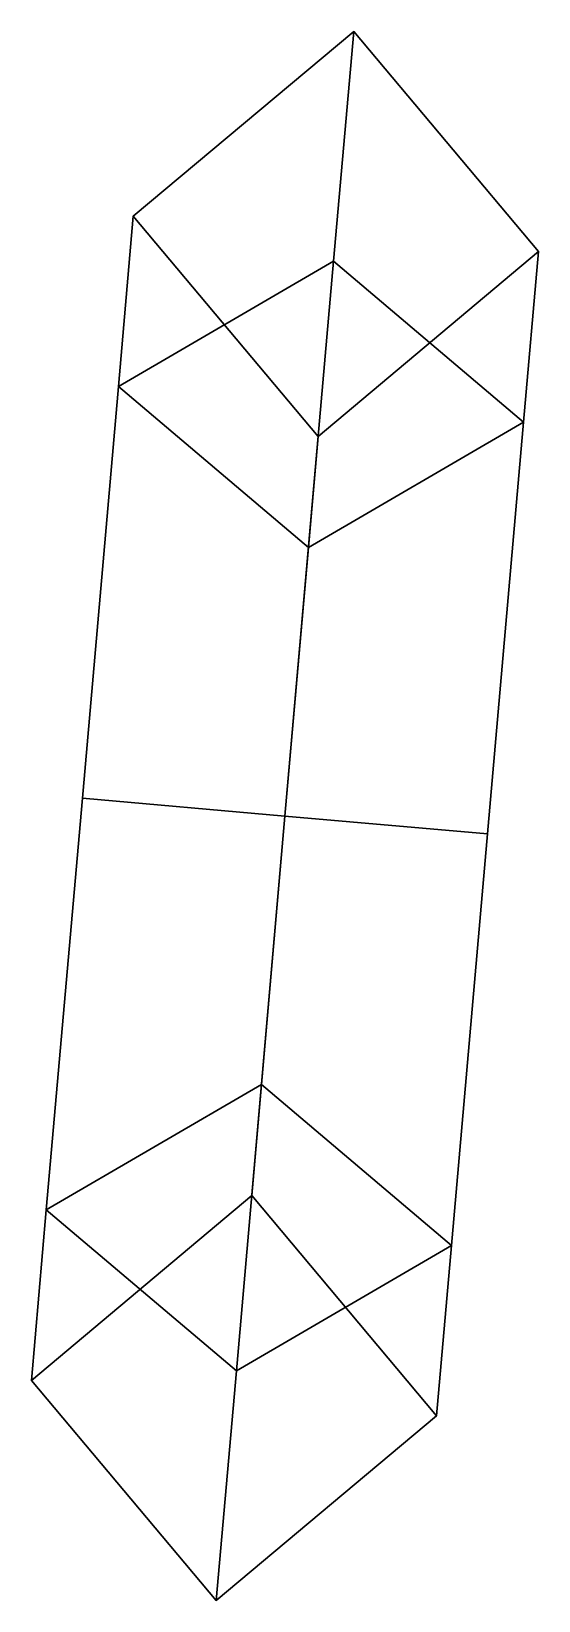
# Model space of a CAD drawing. Extents: x -2.9 to 2.9, y -8.4 to 10.6.
# Drawn here: x -2.899 to -2.7, y 9.978 to 10.596 of the extents above.
import ezdxf

# ---------------------------------------------------------------- set-up
doc = ezdxf.new("R2010")
doc.units = 0
doc.layers.add('RING-BUOY', color=1, linetype='CONTINUOUS')

msp = doc.modelspace()

# ---------------------------------------------------------------- linework, layer by layer
at = {"layer": 'RING-BUOY'}
for points in [[(-2.77268, 10.59579, 1.52), (-2.85935, 10.52307, 1.52), (-2.86522, 10.45596, 1.68263), (-2.78059, 10.50534, 1.7392)], [(-2.78059, 10.50534, 1.3008), (-2.86522, 10.45596, 1.35737), (-2.85935, 10.52307, 1.52), (-2.77268, 10.59579, 1.52)], [(-2.69995, 10.50912, 1.52), (-2.77268, 10.59579, 1.52), (-2.78059, 10.50534, 1.7392), (-2.70583, 10.44202, 1.68263)], [(-2.70583, 10.44202, 1.35737), (-2.78059, 10.50534, 1.3008), (-2.77268, 10.59579, 1.52), (-2.69995, 10.50912, 1.52)], [(-2.85935, 10.52307, 1.52), (-2.78662, 10.4364, 1.52), (-2.79045, 10.39263, 1.62607), (-2.86522, 10.45596, 1.68263)], [(-2.86522, 10.45596, 1.35737), (-2.79045, 10.39263, 1.41393), (-2.78662, 10.4364, 1.52), (-2.85935, 10.52307, 1.52)], [(-2.78662, 10.4364, 1.52), (-2.69995, 10.50912, 1.52), (-2.70583, 10.44202, 1.68263), (-2.79045, 10.39263, 1.62607)], [(-2.79045, 10.39263, 1.41393), (-2.70583, 10.44202, 1.35737), (-2.69995, 10.50912, 1.52), (-2.78662, 10.4364, 1.52)], [(-2.78059, 10.50534, 1.7392), (-2.86522, 10.45596, 1.68263), (-2.87939, 10.29394, 1.75), (-2.7997, 10.28697, 1.83)], [(-2.7997, 10.28697, 1.21), (-2.87939, 10.29394, 1.29), (-2.86522, 10.45596, 1.35737), (-2.78059, 10.50534, 1.3008)], [(-2.70583, 10.44202, 1.68263), (-2.78059, 10.50534, 1.7392), (-2.7997, 10.28697, 1.83), (-2.72, 10.28, 1.75)], [(-2.72, 10.28, 1.29), (-2.7997, 10.28697, 1.21), (-2.78059, 10.50534, 1.3008), (-2.70583, 10.44202, 1.35737)], [(-2.86522, 10.45596, 1.68263), (-2.79045, 10.39263, 1.62607), (-2.7997, 10.28697, 1.67), (-2.87939, 10.29394, 1.75)], [(-2.87939, 10.29394, 1.29), (-2.7997, 10.28697, 1.37), (-2.79045, 10.39263, 1.41393), (-2.86522, 10.45596, 1.35737)], [(-2.79045, 10.39263, 1.62607), (-2.70583, 10.44202, 1.68263), (-2.72, 10.28, 1.75), (-2.7997, 10.28697, 1.67)], [(-2.7997, 10.28697, 1.37), (-2.72, 10.28, 1.29), (-2.70583, 10.44202, 1.35737), (-2.79045, 10.39263, 1.41393)], [(-2.87939, 10.29394, 1.75), (-2.7997, 10.28697, 1.67), (-2.80894, 10.18131, 1.62607), (-2.89357, 10.13193, 1.68263)], [(-2.7997, 10.28697, 1.83), (-2.87939, 10.29394, 1.75), (-2.89357, 10.13193, 1.68263), (-2.8188, 10.0686, 1.7392)], [(-2.8188, 10.0686, 1.3008), (-2.89357, 10.13193, 1.35737), (-2.87939, 10.29394, 1.29), (-2.7997, 10.28697, 1.21)], [(-2.89357, 10.13193, 1.35737), (-2.80894, 10.18131, 1.41393), (-2.7997, 10.28697, 1.37), (-2.87939, 10.29394, 1.29)], [(-2.72, 10.28, 1.75), (-2.7997, 10.28697, 1.83), (-2.8188, 10.0686, 1.7392), (-2.73417, 10.11798, 1.68263)], [(-2.73417, 10.11798, 1.35737), (-2.8188, 10.0686, 1.3008), (-2.7997, 10.28697, 1.21), (-2.72, 10.28, 1.29)], [(-2.7997, 10.28697, 1.67), (-2.72, 10.28, 1.75), (-2.73417, 10.11798, 1.68263), (-2.80894, 10.18131, 1.62607)], [(-2.80894, 10.18131, 1.41393), (-2.73417, 10.11798, 1.35737), (-2.72, 10.28, 1.29), (-2.7997, 10.28697, 1.37)], [(-2.89357, 10.13193, 1.68263), (-2.80894, 10.18131, 1.62607), (-2.81277, 10.13754, 1.52), (-2.89944, 10.06482, 1.52)], [(-2.89944, 10.06482, 1.52), (-2.81277, 10.13754, 1.52), (-2.80894, 10.18131, 1.41393), (-2.89357, 10.13193, 1.35737)], [(-2.80894, 10.18131, 1.62607), (-2.73417, 10.11798, 1.68263), (-2.74005, 10.05088, 1.52), (-2.81277, 10.13754, 1.52)], [(-2.81277, 10.13754, 1.52), (-2.74005, 10.05088, 1.52), (-2.73417, 10.11798, 1.35737), (-2.80894, 10.18131, 1.41393)], [(-2.8188, 10.0686, 1.7392), (-2.89357, 10.13193, 1.68263), (-2.89944, 10.06482, 1.52), (-2.82671, 9.97815, 1.52)], [(-2.82671, 9.97815, 1.52), (-2.89944, 10.06482, 1.52), (-2.89357, 10.13193, 1.35737), (-2.8188, 10.0686, 1.3008)], [(-2.73417, 10.11798, 1.68263), (-2.8188, 10.0686, 1.7392), (-2.82671, 9.97815, 1.52), (-2.74005, 10.05088, 1.52)], [(-2.74005, 10.05088, 1.52), (-2.82671, 9.97815, 1.52), (-2.8188, 10.0686, 1.3008), (-2.73417, 10.11798, 1.35737)]]:
    msp.add_3dface(points, dxfattribs=at)

doc.saveas('drawing.dxf')
